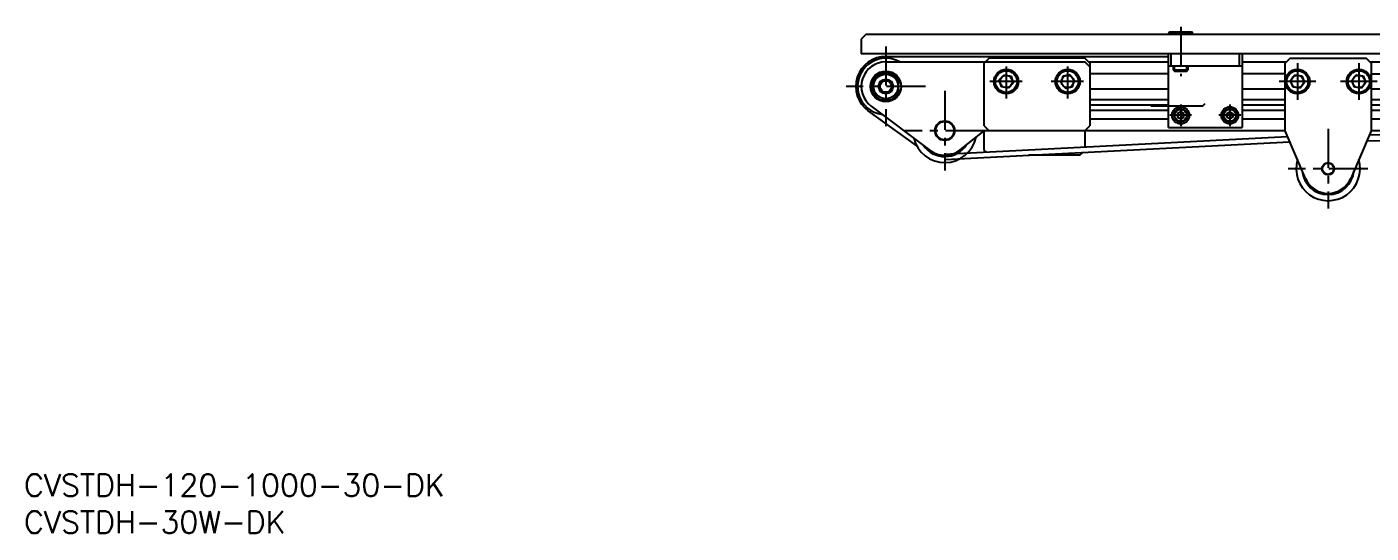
# Model space of a CAD drawing. Extents: x -5 to 1618, y -24 to 990.
# Drawn here: x 1 to 548, y -24 to 182 of the extents above; entities that cross this region are included whole.
import ezdxf

# ---------------------------------------------------------------- set-up
doc = ezdxf.new("R2010")
doc.units = 0
doc.header["$LTSCALE"] = 0.5
doc.linetypes.add('CENTER', pattern=[50.8, 31.75, -6.35, 6.35, -6.35])
doc.layers.get('0').update_dxf_attribs({"linetype": 'CONTINUOUS'})
for name, color, linetype in [('MSM_CENTER', 1, 'CENTER'), ('MSM_CONTINUOUS', 7, 'CONTINUOUS'), ('MSM_NARROW', 5, 'CONTINUOUS'), ('MSM_PART_NUMBER', 7, 'CONTINUOUS')]:
    doc.layers.add(name, color=color, linetype=linetype)
doc.styles.get("Standard").update_dxf_attribs({"font": 'txt.shx', "height": 8, "bigfont": 'bigfont.shx'})

# ---------------------------------------------------------------- blocks, each defined once
blk = doc.blocks.new('*U79')
at = {"layer": 'MSM_PART_NUMBER'}
blk.add_text('CVSTDH-120-1000-30-DK', height=9, dxfattribs=at).set_placement((0, -9))
blk = doc.blocks.new('*U80')
at = {"layer": 'MSM_PART_NUMBER'}
blk.add_text('CVSTDH-30W-DK', height=9, dxfattribs=at).set_placement((0, -24))

msp = doc.modelspace()

# ---------------------------------------------------------------- linework, layer by layer
at = {"color": 7, "linetype": 'CONTINUOUS'}
for radius, start, end in [(13, 163.4273, 16.5727), (10.54, 184.7247, 355.2753)]:
    msp.add_arc((530.73, 124.3), radius, start, end, dxfattribs=at)
at = {"layer": 'MSM_CENTER'}
for p, q in [((470.73, 182.05), (470.73, 162.05)), ((350.73, 174), (350.73, 141.6)), ((399.73, 165.98), (399.73, 152.93)), ((424.73, 165.98), (424.73, 152.93)), ((518.23, 167.28), (518.23, 152.4)), ((543.23, 167.28), (543.23, 152.4)), ((406.21, 159.8), (393.02, 159.8)), ((431.21, 159.8), (418.02, 159.8)), ((525.76, 159.8), (510.83, 159.8)), ((550.76, 159.8), (535.83, 159.8)), ((366.93, 157.8), (334.53, 157.8)), ((374.73, 156), (374.73, 123.6)), ((470.73, 150.48), (470.73, 141.62)), ((490.73, 150.48), (490.73, 141.62)), ((475.16, 146.05), (466.3, 146.05)), ((495.16, 146.05), (486.3, 146.05)), ((390.93, 139.8), (358.53, 139.8)), ((530.73, 140.5), (530.73, 108.1)), ((546.93, 124.3), (514.53, 124.3))]:
    msp.add_line(p, q, dxfattribs=at)
at = {"layer": 'MSM_CONTINUOUS'}
for p, q in [((342.73, 179.05), (340.73, 177.05)), ((340.73, 177.05), (340.73, 171.05)), ((342.73, 179.05), (1358.73, 179.05)), ((466.33, 180), (465.73, 179.4)), ((465.73, 179.4), (465.73, 179)), ((465.73, 179.4), (475.73, 179.4)), ((466.33, 180), (475.13, 180)), ((475.73, 179.4), (475.13, 180)), ((475.73, 179), (475.73, 179.4)), ((1360.73, 171.05), (340.73, 171.05)), ((350.73, 170), (465.73, 170)), ((465.73, 141.05), (465.73, 171.05)), ((466.73, 171.05), (466.73, 166.05)), ((494.73, 166.05), (494.73, 171.05)), ((495.73, 171.05), (495.73, 141.05)), ((350.73, 167.8), (431.73, 167.8)), ((391.23, 167.8), (390.73, 167.3)), ((390.73, 141.8), (390.73, 167.3)), ((392.73, 169.3), (391.23, 167.8)), ((431.73, 169.3), (392.73, 169.3)), ((433.73, 167.3), (431.73, 169.3)), ((433.73, 165.8), (431.73, 167.8)), ((433.23, 167.8), (465.73, 167.8)), ((433.73, 167.3), (433.73, 141.8)), ((495.73, 166.05), (465.73, 166.05)), ((467.73, 166.05), (467.73, 164.54)), ((467.73, 164.54), (473.73, 164.54)), ((467.73, 164.54), (468.27, 164)), ((473.19, 164), (473.73, 164.54)), ((473.73, 164.54), (473.73, 166.05)), ((495.67, 167.84), (513.67, 167.84)), ((515.23, 169.3), (513.23, 167.3)), ((513.23, 139.8), (513.23, 167.3)), ((515.23, 169.3), (546.23, 169.3)), ((548.23, 167.3), (546.23, 169.3)), ((547.73, 167.76), (594.53, 167.76)), ((548.23, 167.3), (548.23, 139.8)), ((345.73, 160.69), (350.73, 163.57)), ((345.73, 154.91), (345.73, 160.69)), ((350.73, 163.57), (355.73, 160.69)), ((355.73, 160.69), (355.73, 154.91)), ((355.73, 160.64), (356.3, 159.24)), ((355.73, 159.24), (356.3, 159.24)), ((396.91, 160.43), (398.87, 162.55)), ((397.78, 157.67), (396.91, 160.43)), ((398.87, 162.55), (401.69, 161.93)), ((402.55, 159.17), (400.6, 157.05)), ((401.69, 161.93), (402.55, 159.17)), ((422.78, 161.93), (421.91, 159.17)), ((421.91, 159.17), (423.87, 157.05)), ((425.6, 162.55), (422.78, 161.93)), ((427.55, 160.43), (425.6, 162.55)), ((426.69, 157.67), (427.55, 160.43)), ((465.73, 162.9), (433.73, 162.9)), ((468.27, 164), (473.19, 164)), ((513.23, 162.9), (495.73, 162.9)), ((515.37, 160.18), (517.13, 162.47)), ((516.48, 157.51), (515.37, 160.18)), ((517.13, 162.47), (519.99, 162.09)), ((521.09, 159.42), (519.34, 157.13)), ((519.99, 162.09), (521.09, 159.42)), ((540.37, 160.18), (542.13, 162.47)), ((541.48, 157.51), (540.37, 160.18)), ((542.13, 162.47), (544.99, 162.09)), ((546.09, 159.42), (544.34, 157.13)), ((544.99, 162.09), (546.09, 159.42)), ((590.73, 162.86), (548.23, 162.86)), ((350.73, 152.03), (345.73, 154.91)), ((355.73, 154.91), (350.73, 152.03)), ((356.3, 156.36), (355.73, 156.36)), ((356.3, 156.36), (355.73, 154.96)), ((400.6, 157.05), (397.78, 157.67)), ((423.87, 157.05), (426.69, 157.67)), ((465.73, 156.7), (433.73, 156.7)), ((513.23, 156.7), (495.73, 156.7)), ((519.34, 157.13), (516.48, 157.51)), ((544.34, 157.13), (541.48, 157.51)), ((590.73, 156.66), (548.23, 156.66)), ((363.3, 133.61), (343.57, 147.93)), ((344.73, 149.8), (368.73, 131.8)), ((465.73, 152.4), (433.73, 152.4)), ((465.73, 150.2), (433.73, 150.2)), ((465.73, 148.05), (433.73, 148.05)), ((479.62, 149.8), (458.64, 149.8)), ((479.62, 149.8), (480.75, 150.93)), ((513.23, 152.4), (495.73, 152.4)), ((513.23, 150.2), (495.73, 150.2)), ((513.23, 148.05), (495.73, 148.05)), ((590.73, 152.36), (548.23, 152.36)), ((590.73, 150.16), (548.23, 150.16)), ((590.73, 148.01), (548.23, 148.01)), ((465.73, 144.55), (433.73, 144.55)), ((470.74, 147.49), (469.48, 146.78)), ((469.48, 146.78), (469.48, 145.33)), ((469.48, 145.33), (470.73, 144.61)), ((470.73, 144.61), (471.98, 145.32)), ((471.98, 146.77), (470.74, 147.49)), ((471.98, 145.32), (471.98, 146.77)), ((489.48, 146.77), (490.73, 147.49)), ((489.48, 145.32), (489.48, 146.77)), ((490.74, 144.61), (489.48, 145.32)), ((490.73, 147.49), (491.98, 146.78)), ((491.98, 145.33), (490.74, 144.61)), ((491.98, 146.78), (491.98, 145.33)), ((513.23, 144.55), (495.73, 144.55)), ((590.73, 144.51), (548.23, 144.51)), ((374.62, 130.27), (514.26, 137.39)), ((380.98, 131.99), (390.73, 139.8)), ((390.73, 141.8), (392.73, 139.8)), ((390.73, 131.8), (390.73, 139.8)), ((513.23, 139.8), (390.73, 139.8)), ((431.73, 139.8), (433.73, 141.8)), ((431.73, 139.8), (431.73, 133.18)), ((495.73, 139.8), (448.23, 139.8)), ((465.73, 141.05), (495.73, 141.05)), ((521.54, 120.37), (513.23, 139.8)), ((548.23, 139.8), (539.93, 120.37)), ((590.73, 137.65), (547.49, 138.06)), ((590.73, 139.76), (548.23, 139.76)), ((374.73, 128.08), (515.18, 135.23)), ((390.73, 131.8), (391.4, 131.13)), ((546.55, 135.87), (590.73, 135.45)), ((429.73, 129.8), (408.75, 129.8)), ((429.73, 129.8), (430.86, 130.94))]:
    msp.add_line(p, q, dxfattribs=at)
for centre, radius in [((399.73, 159.8), 5), ((399.73, 159.8), 4.4), ((424.73, 159.8), 5), ((424.73, 159.8), 4.4), ((518.23, 159.8), 5), ((518.23, 159.8), 4.4), ((543.23, 159.8), 5), ((543.23, 159.8), 4.4), ((350.73, 157.8), 6.25), ((350.73, 157.8), 5), ((350.73, 157.8), 3), ((350.73, 157.8), 2.3), ((399.73, 159.8), 2.5), ((424.73, 159.8), 2.5), ((518.19, 159.8), 2.53), ((543.19, 159.8), 2.53), ((470.73, 146.05), 3.5), ((470.73, 146.05), 2.75), ((470.73, 146.05), 2.45), ((490.73, 146.05), 3.5), ((490.73, 146.05), 2.75), ((490.73, 146.05), 2.45), ((374.73, 139.8), 4), ((374.73, 139.8), 3.7), ((470.73, 146.05), 1.25), ((490.73, 146.05), 1.25), ((530.73, 124.3), 2.5), ((530.73, 124.3), 2.3)]:
    msp.add_circle(centre, radius, dxfattribs=at)
for centre, radius, start, end in [((350.73, 157.8), 12.2, 90, 234.0373), ((350.73, 157.8), 11.5, 60.4082, 262.7218), ((350.73, 157.8), 10, 90, 233.1301), ((350.73, 157.8), 5.75, 150.4081, 209.5919), ((350.73, 157.8), 5.75, 90.4082, 149.5918), ((350.73, 157.8), 5.75, 30.4082, 89.5918), ((350.73, 157.8), 5.75, 29.5918, 29.5919), ((350.73, 157.8), 5.75, 210.4082, 269.593), ((350.73, 157.8), 5.75, 270.407, 329.5918), ((350.73, 157.8), 5.75, 330.4081, 330.4082), ((374.73, 139.8), 13, 193.415, 348.3973), ((374.73, 139.8), 10.54, 214.7123, 327.1), ((374.73, 139.8), 10, 233.1301, 308.6822), ((530.73, 124.3), 10, 203.1424, 336.8576)]:
    msp.add_arc(centre, radius, start, end, dxfattribs=at)
at = {"layer": 'MSM_NARROW'}
for p, q in [((468.27, 164), (468.27, 166.05)), ((473.19, 164), (473.19, 166.05))]:
    msp.add_line(p, q, dxfattribs=at)

# ---------------------------------------------------------------- block references
at = {"layer": 'MSM_CONTINUOUS'}
for name in ['*U79', '*U80']:
    msp.add_blockref(name, (0, 0), dxfattribs=at)

doc.saveas('drawing.dxf')
